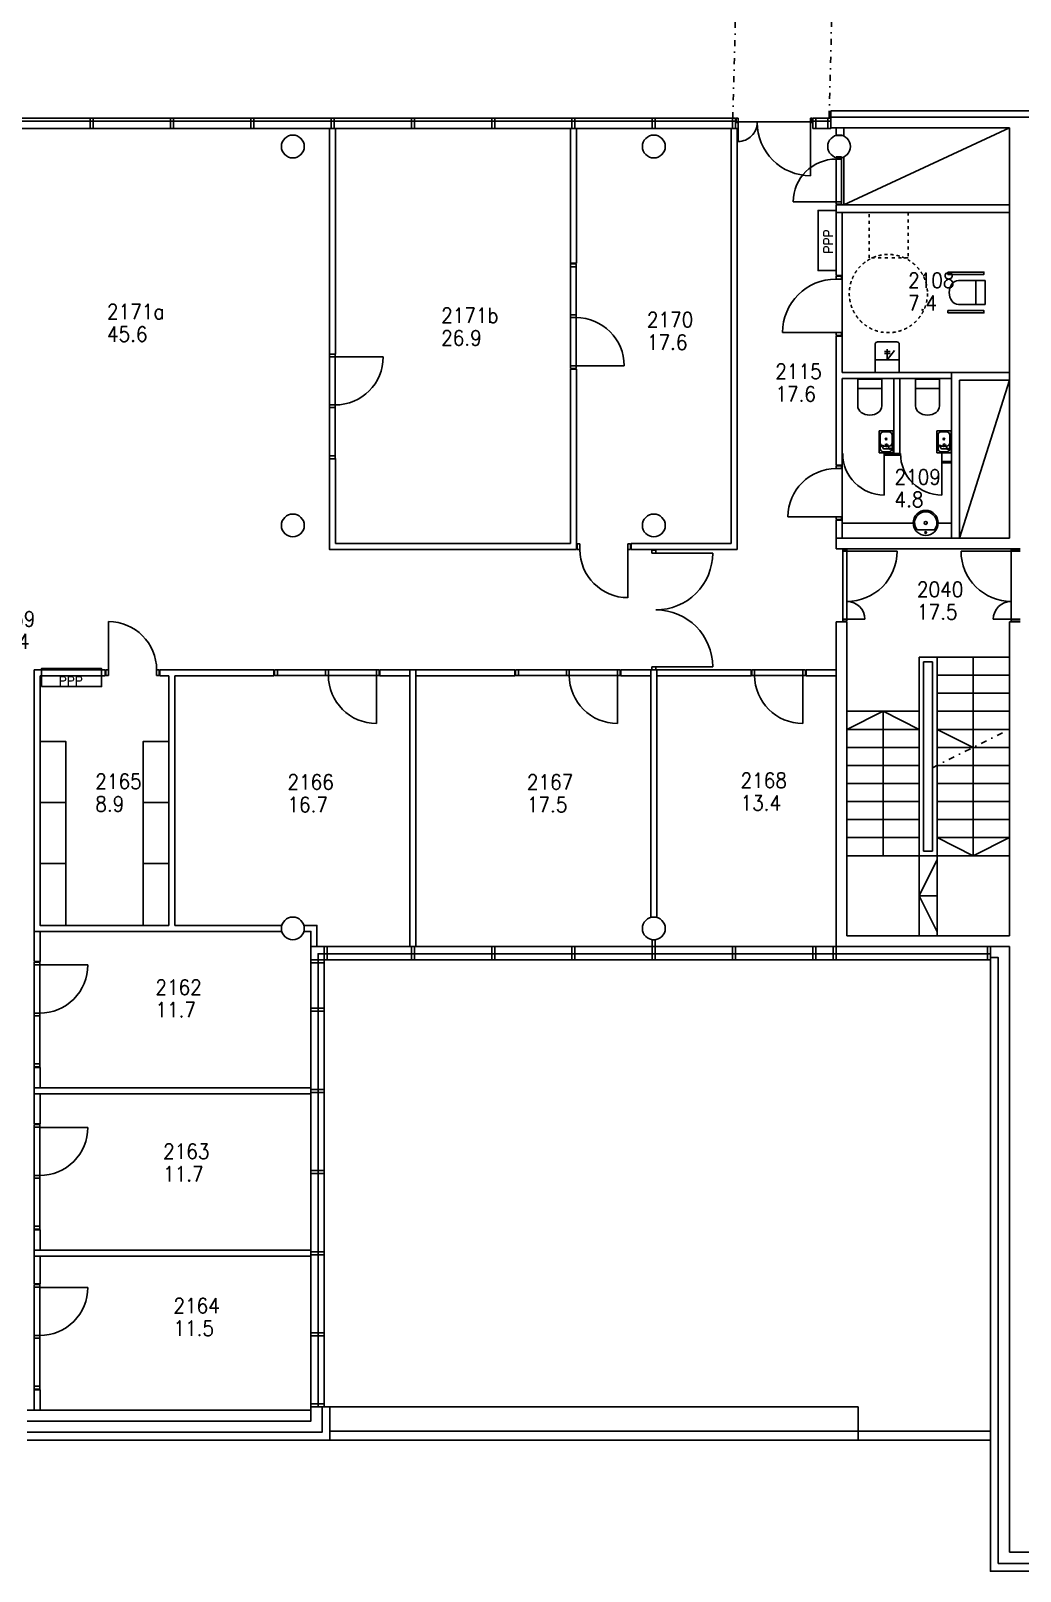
# Model space of a CAD drawing. Extents: x -405 to 179240, y -2585 to 69597.
# Drawn here: x 85645 to 102090, y -2585 to 23023 of the extents above; entities that cross this region are included whole.
import ezdxf
from ezdxf.enums import TextEntityAlignment as Align

# ---------------------------------------------------------------- set-up
doc = ezdxf.new("R2010")
doc.units = 0
doc.header["$LTSCALE"] = 100
doc.header["$MEASUREMENT"] = 0
for name, pattern in [('KEL', [2.25, 1, -1.25]), ('KL', [2, 1, -1]), ('PKL', [3, 1, -1, 0, -1])]:
    doc.linetypes.add(name, pattern=pattern)
doc.layers.get('0').update_dxf_attribs({"linetype": 'CONTINUOUS'})
for name, color, linetype in [('ARF2600E0', 8, 'PKL'), ('ART1100T0', 7, 'CONTINUOUS'), ('ART1100T3', 7, 'CONTINUOUS'), ('ART1100TB', 7, 'CONTINUOUS'), ('M00402', 7, 'CONTINUOUS'), ('M06001', 7, 'CONTINUOUS'), ('M06037', 8, 'CONTINUOUS'), ('M06051', 3, 'CONTINUOUS'), ('m06080', 7, 'CONTINUOUS'), ('M06081', 8, 'CONTINUOUS')]:
    doc.layers.add(name, color=color, linetype=linetype)
doc.styles.add('ROMANS', font='romans.shx')
doc.styles.get("Standard").update_dxf_attribs({"font": 'simplex.shx'})

# ---------------------------------------------------------------- blocks, each defined once
blk = doc.blocks.new('LVIIST')
for p, q in [((-0.5, 0.02), (-0.5, 0.761)), ((0.5, 0.761), (0.5, 0.02)), ((-0.5, 0.283), (0.5, 0.283)), ((0.5, 0.02), (-0.5, 0.02))]:
    blk.add_line(p, q)
blk.add_ellipse((0, 0.761), major_axis=(-0.5, 0), ratio=0.517739, start_param=3.141593, end_param=6.283185)
at = {"width": 0.76195, "flags": 1}
blk.add_attdef('LVIKAL', text='', height=0.212, dxfattribs=at).set_placement((-0.389, 0.05), (0.379, 0.05), align=Align.FIT)
blk = doc.blocks.new('LVIPAL')
for p, q in [((-0.5, 0.02), (-0.5, 0.92)), ((-0.4, 1.02), (0.4, 1.02)), ((0.5, 0.92), (0.5, 0.02)), ((0.5, 0.02), (-0.5, 0.02)), ((-0.12, 0.49), (0.12, 0.49)), ((-0.12, 0.37), (0.12, 0.37)), ((0, 0.02), (0, 0.61))]:
    blk.add_line(p, q)
for centre, start, end in [((-0.4, 0.92), 90, 180), ((0.4, 0.92), 0, 90)]:
    blk.add_arc(centre, 0.1, start, end)
at = {"width": 0.76195, "flags": 1}
blk.add_attdef('LVIKAL', text='', height=0.212, dxfattribs=at).set_placement((-0.389, 0.05), (0.379, 0.05), align=Align.FIT)
blk = doc.blocks.new('pöyreäallas')
blk.add_lwpolyline([(63, 322, 2.070197), (352, 322)], format="xyb", close=True)
for centre, radius in [((207, 207), 208), ((207, 367), 15), ((207, 207), 25)]:
    blk.add_circle(centre, radius)
blk = doc.blocks.new('KKUPPI_P')
at = {"linetype": 'Continuous'}
for p, q in [((-380, -245), (-380, -10)), ((-380, -10), (-10, -10)), ((-10, -245), (-380, -245)), ((-360, -175), (-360, -80)), ((-310, -30), (-175, -30)), ((-175, -225), (-310, -225)), ((-175, -30), (-80, -30)), ((-175, -225), (-80, -225)), ((-125, -80), (-125, -175)), ((-30, -80), (-30, -175)), ((-10, -10), (-10, -245))]:
    blk.add_line(p, q, dxfattribs=at)
for p, q in [((-168, -110), (-125, -153)), ((-80, -65), (-163, -148)), ((-151, -93), (-108, -136)), ((-80, -65), (-80, -167))]:
    blk.add_line(p, q)
for centre, radius in [((-242, -128), 14.1), ((-80, -65), 10)]:
    blk.add_circle(centre, radius, dxfattribs=at)
for centre, start, end in [((-310, -80), 90, 180), ((-310, -175), 180, 270), ((-175, -80), 0, 90), ((-175, -175), 270, 0), ((-80, -80), 0, 90), ((-80, -175), 270, 0)]:
    blk.add_arc(centre, 50, start, end, dxfattribs=at)
at = {"extrusion": (0, 0, -1)}
for centre, major_axis, start_param, end_param in [((-119, -189), (-13.3, 12.5), -1.446157, 1.474955), ((-125, -203), (-5.71, 5.37), 0.050634, 6.193979), ((-100, -163), (-15.7, 14.8), 2.496992, 4.616547)]:
    blk.add_ellipse(centre, major_axis=major_axis, ratio=0.8, start_param=start_param, end_param=end_param, dxfattribs=at)
blk = doc.blocks.new('VAR1X1')
blk.add_lwpolyline([(-0.168, -0.256), (0.832, -0.256), (0.832, 0.744), (-0.168, 0.744)], close=True)
blk = doc.blocks.new('aioa_huone')
at = {"layer": 'ART1100T0', "width": 0.9}
blk.add_attdef('HNENUM', (56, 73), '', height=250, dxfattribs=at)
at = {"layer": 'ART1100T3', "width": 0.9}
blk.add_attdef('HNEALA', (56, -302), '', height=250, dxfattribs=at)

msp = doc.modelspace()

# ---------------------------------------------------------------- linework, layer by layer
at = {"layer": 'ARF2600E0', "linetype": 'PKL'}
for p, q in [((97313, 21570), (97601, 32580)), ((98914, 21590), (99138, 30156))]:
    msp.add_line(p, q, dxfattribs=at)
at = {"layer": 'M00402'}
for p, q in [((99160, 20130), (101910, 21410)), ((99160, 20130), (99160, 20928)), ((101080, 14590), (101910, 17215)), ((90615, 145), (99395, 145)), ((99395, 145), (99395, -405)), ((90615, -255), (101595, -255)), ((90615, -405), (101595, -405))]:
    msp.add_line(p, q, dxfattribs=at)
at = {"layer": 'M06001'}
for p, q in [((103150, 21590), (98945, 21590)), ((98945, 21410), (98945, 21590)), ((97385, 21400), (97285, 21400)), ((97285, 21400), (97285, 14500)), ((97385, 14400), (97385, 21400)), ((101910, 21410), (98945, 21410)), ((99030, 21283), (99030, 21410)), ((99130, 21283), (99030, 21283)), ((99160, 21283), (99030, 21283)), ((99160, 21283), (99160, 21410)), ((101910, 21410), (101910, 14590)), ((99030, 18956), (99030, 20130)), ((99030, 20130), (101910, 20130)), ((99030, 20000), (101910, 20000)), ((99130, 18956), (99130, 20000)), ((99130, 18956), (99030, 18956)), ((99130, 17946), (99030, 17946)), ((99030, 15800), (99030, 17946)), ((99130, 17345), (99130, 17946)), ((94715, 17400), (94615, 17400)), ((94715, 14400), (94715, 17400)), ((99130, 17345), (101910, 17345)), ((99130, 17245), (100950, 17245)), ((99130, 15800), (99130, 17245)), ((99990, 15995), (99990, 17245)), ((100090, 15995), (100090, 17245)), ((100950, 17345), (100950, 14590)), ((101080, 17215), (101080, 14590)), ((101080, 17215), (101910, 17215)), ((100100, 15995), (99830, 15995)), ((99830, 15995), (99830, 15971)), ((99830, 15971), (100100, 15971)), ((100100, 15971), (100100, 15995)), ((99130, 15800), (99030, 15800)), ((100790, 15840), (100790, 15864)), ((100790, 15864), (100950, 15864)), ((100950, 15840), (100790, 15840)), ((100950, 15864), (100950, 15840)), ((99030, 14590), (99030, 14890)), ((99130, 14890), (99030, 14890)), ((99130, 14590), (99130, 14890)), ((94615, 14400), (94715, 14400)), ((95625, 14500), (97285, 14500)), ((95625, 14400), (95625, 14500)), ((95625, 14400), (97385, 14400)), ((99030, 14590), (101910, 14590)), ((99030, 14410), (99030, 14590)), ((99030, 14410), (102090, 14410)), ((99030, 7800), (99030, 13200)), ((99030, 13200), (99210, 13200)), ((99210, 7980), (99210, 13200)), ((101910, 13200), (101910, 7980)), ((102090, 13200), (101910, 13200)), ((85700, 12400), (85700, 8050)), ((85700, 12400), (86880, 12400)), ((85800, 12300), (85800, 8150)), ((86880, 12300), (85800, 12300)), ((86880, 12300), (86880, 12400)), ((87790, 12300), (87790, 12400)), ((87790, 12400), (89685, 12400)), ((87940, 12300), (87790, 12300)), ((87940, 12300), (87790, 12300)), ((87940, 12300), (87940, 8150)), ((88040, 8150), (88040, 12300)), ((88040, 12300), (89685, 12300)), ((89685, 12400), (89685, 12300)), ((85700, 8050), (89810, 8050)), ((87940, 8150), (85800, 8150)), ((89810, 8150), (88040, 8150)), ((89810, 8050), (89810, 8150)), ((101910, 7980), (99210, 7980)), ((101910, 7800), (99030, 7800)), ((101910, 7800), (101910, -2270)), ((118690, -2270), (101910, -2270))]:
    msp.add_line(p, q, dxfattribs=at)
for points in [[(97360, 21400), (72300, 21400), (72300, 21670)], [(97360, 21520), (72420, 21520), (72420, 21670)], [(97360, 21570), (72470, 21570), (72470, 21670)], [(98945, 21570), (98645, 21570)], [(98945, 21520), (98645, 21520)], [(98945, 21400), (98645, 21400)], [(94615, 17400), (94615, 14500), (90710, 14500), (90710, 15909), (90610, 15909), (90610, 14400), (94615, 14400)], [(101595, 7800), (90300, 7800), (90300, 90)], [(101595, 7680), (90420, 7680), (90420, 145)], [(101595, 7580), (90520, 7580), (90520, 145)], [(118875, -2035), (118875, -2455), (101725, -2455), (101725, 7615), (101595, 7615), (101595, -2585), (119005, -2585), (119005, -2035)], [(85700, 5450), (85700, 5790), (85800, 5790), (85800, 5450)], [(85700, 2750), (85700, 3090), (85800, 3090), (85800, 2750)], [(85700, 90), (85700, 430), (85800, 430), (85800, 90)], [(85585, -405), (90615, -405), (90615, 145), (90485, 145), (90485, -275), (85585, -275)], [(85585, -90), (90300, -90), (90300, 90), (85585, 90)]]:
    msp.add_lwpolyline(points, dxfattribs=at)
for points in [[(86630, 21400), (86630, 21570), (86680, 21570), (86680, 21400)], [(87965, 21400), (87965, 21570), (88015, 21570), (88015, 21400)], [(89300, 21400), (89300, 21570), (89350, 21570), (89350, 21400)], [(90635, 21400), (90635, 21570), (90685, 21570), (90685, 21400)], [(91970, 21400), (91970, 21570), (92020, 21570), (92020, 21400)], [(93305, 21400), (93305, 21570), (93355, 21570), (93355, 21400)], [(94640, 21400), (94640, 21570), (94690, 21570), (94690, 21400)], [(95975, 21400), (95975, 21570), (96025, 21570), (96025, 21400)], [(97310, 21400), (97310, 21570), (97360, 21570), (97360, 21400)], [(98645, 21400), (98645, 21570), (98695, 21570), (98695, 21400)], [(98895, 21400), (98895, 21570), (98945, 21570), (98945, 21400)], [(90710, 17649), (90710, 21400), (90610, 21400), (90610, 17649)], [(94715, 19160), (94715, 21400), (94615, 21400), (94615, 19160)], [(91445, 12400), (91445, 12300), (91945, 12300), (91945, 12400)], [(91945, 7800), (92045, 7800), (92045, 12400), (91945, 12400)], [(93690, 12400), (93690, 12300), (92045, 12300), (92045, 12400)], [(95450, 12400), (95450, 12300), (95950, 12300), (95950, 12400)], [(95950, 8290), (96050, 8290), (96050, 12400), (95950, 12400)], [(97620, 12400), (97620, 12300), (96050, 12300), (96050, 12400)], [(98530, 12400), (98530, 12300), (99030, 12300), (99030, 12400)], [(85700, 7550), (85800, 7550), (85800, 8050), (85700, 8050)], [(90300, 7800), (90300, 8050), (90190, 8050), (90190, 8150), (90300, 8150), (90400, 8150), (90400, 7800)], [(90520, 7800), (90520, 7580), (90570, 7580), (90570, 7800)], [(91970, 7800), (91970, 7580), (92020, 7580), (92020, 7800)], [(93305, 7800), (93305, 7580), (93355, 7580), (93355, 7800)], [(94640, 7800), (94640, 7580), (94690, 7580), (94690, 7800)], [(95975, 7910), (95975, 7800), (96025, 7800), (96025, 7910)], [(95975, 7800), (95975, 7580), (96025, 7580), (96025, 7800)], [(97310, 7800), (97310, 7580), (97360, 7580), (97360, 7800)], [(98645, 7800), (98645, 7580), (98695, 7580), (98695, 7800)], [(98980, 7800), (98980, 7580), (99030, 7580), (99030, 7800)], [(101595, 7800), (101595, 7580), (101545, 7580), (101545, 7800)], [(90300, 7530), (90520, 7530), (90520, 7580), (90300, 7580)], [(90300, 6725), (90520, 6725), (90520, 6775), (90300, 6775)], [(85700, 5350), (90300, 5350), (90300, 5450), (85700, 5450)], [(90300, 5375), (90520, 5375), (90520, 5425), (90300, 5425)], [(85700, 4850), (85800, 4850), (85800, 5350), (85700, 5350)], [(90300, 4025), (90520, 4025), (90520, 4075), (90300, 4075)], [(85700, 2650), (90300, 2650), (90300, 2750), (85700, 2750)], [(85700, 2190), (85800, 2190), (85800, 2650), (85700, 2650)], [(90300, 2675), (90520, 2675), (90520, 2725), (90300, 2725)], [(90300, 1325), (90520, 1325), (90520, 1375), (90300, 1375)], [(90300, 145), (90520, 145), (90520, 195), (90300, 195)]]:
    msp.add_lwpolyline(points, close=True, dxfattribs=at)
for centre in [(90000, 21100), (96000, 21100), (99080, 21100), (90000, 14800), (96000, 14800), (90000, 8100), (96000, 8100)]:
    msp.add_circle(centre, 190, dxfattribs=at)
at = {"layer": 'M06037'}
for p, q in [((97360, 21510), (98645, 21510)), ((99130, 18956), (99130, 17946)), ((99130, 15800), (99130, 14890)), ((100410, 12610), (101910, 12610)), ((100410, 12610), (100410, 9310)), ((100710, 12610), (100710, 9310)), ((101310, 12610), (101310, 9310)), ((100635, 12535), (100485, 12535)), ((100485, 12535), (100485, 9385)), ((100635, 9385), (100635, 12535)), ((100710, 12310), (101910, 12310)), ((100710, 12010), (101910, 12010)), ((99210, 11710), (100410, 11710)), ((99810, 9310), (99810, 11710)), ((100710, 11710), (101910, 11710)), ((99210, 11410), (100410, 11410)), ((99210, 11410), (100410, 11410)), ((100710, 11410), (101910, 11410)), ((101310, 11110), (100710, 11410)), ((99210, 11110), (100410, 11110)), ((100710, 11110), (101910, 11110)), ((99210, 10810), (100410, 10810)), ((100710, 10810), (101910, 10810)), ((99210, 10510), (100410, 10510)), ((100710, 10510), (101910, 10510)), ((99210, 10210), (100410, 10210)), ((100710, 10210), (101910, 10210)), ((99210, 9910), (100410, 9910)), ((100710, 9910), (101910, 9910)), ((99210, 9610), (100410, 9610)), ((100710, 9610), (101910, 9610)), ((99210, 9310), (101910, 9310)), ((100410, 9310), (100410, 7980)), ((100485, 9385), (100635, 9385)), ((100710, 9310), (100710, 7980)), ((100710, 8645), (100410, 8645))]:
    msp.add_line(p, q, dxfattribs=at)
at = {"layer": 'M06037', "linetype": 'PKL'}
msp.add_line((100635, 10773), (101910, 11410), dxfattribs=at)
at = {"layer": 'M06037'}
for points in [[(100410, 11410), (99810, 11710), (99210, 11410)], [(101910, 9610), (101310, 9310), (100710, 9610)], [(100710, 8045), (100410, 8645), (100710, 9245)]]:
    msp.add_lwpolyline(points, dxfattribs=at)
at = {"layer": 'M06051'}
for p, q in [((97370, 21500), (97370, 21570)), ((97370, 21570), (97402, 21570)), ((97402, 21500), (97402, 21570)), ((98603, 21570), (98603, 21500)), ((98603, 21570), (98635, 21570)), ((98635, 21570), (98635, 21500)), ((97402, 21500), (97370, 21500)), ((97402, 21183), (97402, 21500)), ((98635, 21500), (98603, 21500)), ((98603, 20614), (98603, 21500)), ((99030, 20930), (99122, 20930)), ((99030, 20890), (99030, 20930)), ((99030, 20890), (99122, 20890)), ((99030, 20179), (99030, 20890)), ((99122, 20930), (99122, 20890)), ((99122, 20890), (99122, 20179)), ((98319, 20179), (99030, 20179)), ((99030, 20140), (99030, 20179)), ((99122, 20179), (99030, 20179)), ((99122, 20140), (99030, 20140)), ((99122, 20179), (99122, 20140)), ((94707, 19150), (94615, 19150)), ((94615, 19150), (94615, 18300)), ((94615, 19100), (94707, 19100)), ((94707, 18300), (94707, 19150)), ((99030, 18946), (99122, 18946)), ((99030, 18896), (99030, 18946)), ((99030, 18896), (99122, 18896)), ((99122, 18946), (99122, 18896)), ((94707, 18300), (94615, 18300)), ((94615, 18300), (94615, 18255)), ((94615, 18300), (94707, 18300)), ((94707, 18255), (94615, 18255)), ((94615, 17454), (94615, 18255)), ((94707, 18255), (94707, 18300)), ((94707, 17454), (94707, 18255)), ((98139, 18005), (99030, 18005)), ((99030, 17956), (99030, 18005)), ((99122, 18005), (99030, 18005)), ((99122, 17956), (99030, 17956)), ((99122, 18005), (99122, 17956)), ((90610, 17649), (90702, 17649)), ((90610, 17604), (90610, 17649)), ((90610, 17604), (90702, 17604)), ((90610, 17604), (90610, 16803)), ((90702, 17649), (90702, 17604)), ((90702, 17604), (90702, 16803)), ((91503, 17604), (90702, 17604)), ((94615, 17454), (94707, 17454)), ((94615, 17454), (94615, 17410)), ((94707, 17410), (94707, 17454)), ((95508, 17454), (94707, 17454)), ((94615, 17410), (94707, 17410)), ((90610, 16759), (90610, 16803)), ((90702, 16803), (90610, 16803)), ((90702, 16759), (90610, 16759)), ((90610, 16759), (90702, 16759)), ((90610, 15909), (90610, 16759)), ((90702, 16803), (90702, 16759)), ((90702, 16759), (90702, 15909)), ((90610, 15959), (90702, 15959)), ((90702, 15909), (90610, 15909)), ((99830, 15305), (99830, 15995)), ((100790, 15305), (100790, 15995)), ((99030, 15790), (99122, 15790)), ((99030, 15746), (99030, 15790)), ((99030, 15746), (99122, 15746)), ((99122, 15790), (99122, 15746)), ((98229, 14945), (99030, 14945)), ((99030, 14900), (99030, 14945)), ((99122, 14945), (99030, 14945)), ((99122, 14900), (99030, 14900)), ((99122, 14945), (99122, 14900)), ((94725, 14400), (94725, 14492)), ((94725, 14492), (94770, 14492)), ((94770, 14400), (94725, 14400)), ((94770, 14400), (94770, 14492)), ((95571, 14492), (95571, 14400)), ((95571, 14492), (95615, 14492)), ((95615, 14400), (95571, 14400)), ((95571, 13599), (95571, 14400)), ((95615, 14492), (95615, 14400)), ((95965, 14390), (96035, 14390)), ((95965, 14340), (95965, 14390)), ((96035, 14390), (96035, 14340)), ((99140, 14400), (99210, 14400)), ((99140, 14371), (99140, 14400)), ((99140, 14371), (99210, 14371)), ((99140, 14371), (99140, 13240)), ((99210, 14400), (99210, 14371)), ((99210, 14371), (99210, 13240)), ((100043, 14371), (99210, 14371)), ((101107, 14371), (101940, 14371)), ((102090, 14400), (101940, 14400)), ((101940, 14400), (101940, 14371)), ((102090, 14371), (101940, 14371)), ((101940, 14371), (101940, 13240)), ((95965, 14340), (96035, 14340)), ((96980, 14340), (96035, 14340)), ((86935, 13201), (86935, 12400)), ((99140, 13210), (99140, 13240)), ((99210, 13240), (99140, 13240)), ((99210, 13210), (99140, 13210)), ((99210, 13240), (99210, 13210)), ((99508, 13240), (99210, 13240)), ((101643, 13240), (101940, 13240)), ((101940, 13240), (102090, 13240)), ((101940, 13240), (101940, 13210)), ((101940, 13210), (102090, 13210)), ((86890, 12308), (86890, 12400)), ((86890, 12400), (86935, 12400)), ((86935, 12308), (86890, 12308)), ((86935, 12308), (86935, 12400)), ((87736, 12400), (87736, 12308)), ((87736, 12400), (87780, 12400)), ((87780, 12308), (87736, 12308)), ((87780, 12400), (87780, 12308)), ((90545, 12400), (89695, 12400)), ((89695, 12400), (89695, 12308)), ((89695, 12308), (90545, 12308)), ((89745, 12308), (89745, 12400)), ((90545, 12308), (90545, 12400)), ((90545, 12400), (90590, 12400)), ((90545, 12308), (90545, 12400)), ((90590, 12308), (90545, 12308)), ((90590, 12308), (90590, 12400)), ((91391, 12400), (90590, 12400)), ((91391, 12308), (90590, 12308)), ((91391, 12400), (91391, 12308)), ((91391, 12400), (91435, 12400)), ((91435, 12308), (91391, 12308)), ((91391, 11507), (91391, 12308)), ((91435, 12400), (91435, 12308)), ((94550, 12400), (93700, 12400)), ((93700, 12400), (93700, 12308)), ((93700, 12308), (94550, 12308)), ((93750, 12308), (93750, 12400)), ((94550, 12308), (94550, 12400)), ((94550, 12400), (94595, 12400)), ((94550, 12308), (94550, 12400)), ((94595, 12308), (94550, 12308)), ((94595, 12308), (94595, 12400)), ((95396, 12400), (94595, 12400)), ((95396, 12308), (94595, 12308)), ((95396, 12400), (95396, 12308)), ((95396, 12400), (95440, 12400)), ((95440, 12308), (95396, 12308)), ((95396, 11507), (95396, 12308)), ((95440, 12400), (95440, 12308)), ((95965, 12400), (95965, 12450)), ((96035, 12450), (95965, 12450)), ((96035, 12400), (95965, 12400)), ((96035, 12450), (96035, 12400)), ((96980, 12450), (96035, 12450)), ((97630, 12308), (97630, 12400)), ((97630, 12400), (97675, 12400)), ((97675, 12308), (97630, 12308)), ((97675, 12308), (97675, 12400)), ((98476, 12400), (97675, 12400)), ((98476, 12308), (97675, 12308)), ((98476, 12400), (98476, 12308)), ((98476, 12400), (98520, 12400)), ((98520, 12308), (98476, 12308)), ((98476, 11507), (98476, 12308)), ((98520, 12400), (98520, 12308)), ((85700, 7540), (85792, 7540)), ((85700, 7495), (85700, 7540)), ((85700, 7495), (85792, 7495)), ((85700, 7495), (85700, 6694)), ((85792, 7540), (85792, 7495)), ((85792, 7495), (85792, 6694)), ((86593, 7493), (85792, 7493)), ((85792, 6694), (85700, 6694)), ((85700, 6650), (85700, 6694)), ((85792, 6694), (85792, 6650)), ((85792, 6650), (85700, 6650)), ((85700, 6650), (85792, 6650)), ((85700, 5800), (85700, 6650)), ((85792, 6650), (85792, 5800)), ((85700, 5850), (85792, 5850)), ((85792, 5800), (85700, 5800)), ((85700, 4840), (85792, 4840)), ((85700, 4795), (85700, 4840)), ((85700, 4795), (85792, 4795)), ((85700, 4795), (85700, 3994)), ((85792, 4840), (85792, 4795)), ((85792, 4795), (85792, 3994)), ((86593, 4793), (85792, 4793)), ((85792, 3994), (85700, 3994)), ((85700, 3950), (85700, 3994)), ((85792, 3950), (85700, 3950)), ((85700, 3950), (85792, 3950)), ((85700, 3100), (85700, 3950)), ((85792, 3994), (85792, 3950)), ((85792, 3950), (85792, 3100)), ((85700, 3150), (85792, 3150)), ((85792, 3100), (85700, 3100)), ((85700, 2180), (85792, 2180)), ((85700, 2135), (85700, 2180)), ((85700, 2135), (85792, 2135)), ((85700, 2135), (85700, 1334)), ((85792, 2180), (85792, 2135)), ((85792, 2135), (85792, 1334)), ((86593, 2133), (85792, 2133)), ((85792, 1334), (85700, 1334)), ((85700, 1290), (85700, 1334)), ((85792, 1290), (85700, 1290)), ((85700, 1290), (85792, 1290)), ((85700, 440), (85700, 1290)), ((85792, 1334), (85792, 1290)), ((85792, 1290), (85792, 440)), ((85700, 490), (85792, 490)), ((85792, 440), (85700, 440))]:
    msp.add_line(p, q, dxfattribs=at)
for centre in [(99830, 15995), (100790, 15995)]:
    msp.add_arc(centre, 690, 180, 270, dxfattribs=at)
for centre, major_axis, start_param, end_param in [((97402, 21500), (-224, 224), 2.356194, 3.926991), ((98603, 21500), (626, 626), 2.356194, 3.926991), ((99030, 20179), (-503, 503), -0.785398, 0.785398), ((99030, 18005), (-630, 630), -0.785398, 0.785398), ((90702, 17604), (-566, -566), 0.785398, 2.356194), ((99030, 14945), (-566, 566), -0.785398, 0.785398), ((95571, 14400), (-566, 566), 0.785398, 2.356194), ((99210, 14371), (-589, 589), 2.356194, 3.926991), ((96035, 14340), (-668, 668), 2.356194, 3.926991), ((96035, 12450), (668, 668), 5.497787, 7.068583), ((99210, 13240), (210, 210), 5.497787, 7.068583), ((86935, 12400), (-566, 566), 3.926991, 5.497787), ((91391, 12308), (-566, 566), 0.785398, 2.356194), ((95396, 12308), (-566, 566), 0.785398, 2.356194), ((98476, 12308), (-566, 566), 0.785398, 2.356194), ((85792, 7493), (-566, 566), 2.356194, 3.926991), ((85792, 4793), (-566, 566), 2.356194, 3.926991), ((85792, 2133), (-566, 566), 2.356194, 3.926991)]:
    msp.add_ellipse(centre, major_axis=major_axis, ratio=1, start_param=start_param, end_param=end_param, dxfattribs=at)
at = {"layer": 'M06051', "extrusion": (0, 0, -1)}
for centre, major_axis, start_param, end_param in [((94707, 17454), (-566, 566), 0.785398, 2.356194), ((101940, 14371), (589, 589), 2.356194, 3.926991), ((101940, 13240), (-210, 210), 5.497787, 7.068583)]:
    msp.add_ellipse(centre, major_axis=major_axis, ratio=1, start_param=start_param, end_param=end_param, dxfattribs=at)
at = {"layer": 'm06080'}
msp.add_lwpolyline([(98945, 21590), (103150, 21590), (103150, 21690), (98945, 21690)], close=True, dxfattribs=at)
at = {"layer": 'M06081'}
for p, q in [((99680, 17551), (99680, 17345)), ((100080, 17551), (100080, 17345)), ((99130, 14840), (100313, 14840)), ((100727, 14840), (100950, 14840))]:
    msp.add_line(p, q, dxfattribs=at)
for points in [[(99030, 19036), (99030, 20036), (98730, 20036), (98730, 19036)], [(100888, 19013), (101488, 19013), (101488, 18973), (100888, 18973)], [(100888, 18333), (101488, 18333), (101488, 18373), (100888, 18373)], [(85820, 12120), (86820, 12120), (86820, 12420), (85820, 12420)]]:
    msp.add_lwpolyline(points, close=True, dxfattribs=at)
at = {"layer": 'M06081', "linetype": 'KEL', "ltscale": 0.5}
msp.add_lwpolyline([(99580, 19250), (99580, 20000), (100230, 20000), (100230, 19250)], close=True, dxfattribs=at)
at = {"layer": 'M06081'}
msp.add_lwpolyline([(99880, 17551), (99999, 17709)], dxfattribs=at)
at = {"layer": 'M06081', "linetype": 'KL', "ltscale": 0.5}
msp.add_circle((99899, 18655), 650, dxfattribs=at)

# ---------------------------------------------------------------- block references
at = {"layer": 'ART1100TB'}
for p, values in [((100171, 18676), {'HNENUM': '2108', 'HNEALA': '7.4'}), ((86854, 18157), {'HNENUM': '2171a', 'HNEALA': '45.6'}), ((92409, 18094), {'HNENUM': '2171b', 'HNEALA': '26.9'}), ((95829, 18023), {'HNENUM': '2170', 'HNEALA': '17.6'}), ((97964, 17163), {'HNENUM': '2115', 'HNEALA': '17.6'}), ((99945, 15408), {'HNENUM': '2109', 'HNEALA': '4.8'}), ((100318, 13539), {'HNENUM': '2040', 'HNEALA': '17.5'}), ((84892, 13048), {'HNENUM': '2159', 'HNEALA': '51.4'}), ((86660, 10347), {'HNENUM': '2165', 'HNEALA': '8.9'}), ((89854, 10336), {'HNENUM': '2166', 'HNEALA': '16.7'}), ((93834, 10336), {'HNENUM': '2167', 'HNEALA': '17.5'}), ((97386, 10363), {'HNENUM': '2168', 'HNEALA': '13.4'}), ((87659, 6925), {'HNENUM': '2162', 'HNEALA': '11.7'}), ((87787, 4197), {'HNENUM': '2163', 'HNEALA': '11.7'}), ((87959, 1630), {'HNENUM': '2164', 'HNEALA': '11.5'})]:
    msp.add_blockref('aioa_huone', p, dxfattribs=at).add_auto_attribs(values)
at = {"layer": 'm06080', "yscale": 425, "rotation": 90}
for p, xscale in [((86116, 10365), 1015), ((87831, 10365), 1015), ((86116, 9350), 1015), ((87831, 9350), 1015), ((86116, 8323), 1030), ((87831, 8323), 1030)]:
    msp.add_blockref('VAR1X1', p, dxfattribs=dict(at, xscale=xscale))
at = {"layer": 'M06081', "zscale": 400}
for name, p, xscale, yscale, rotation in [('LVIIST', (101522, 18673), -400, 600, 90.00000000005835), ('LVIPAL', (99880, 17545), 400, 300, 359.9999999999497), ('LVIIST', (99590, 17245), -400, 600, 180.0000000000582), ('LVIIST', (100550, 17245), -400, 600, 180.0000000000582)]:
    msp.add_blockref(name, p, dxfattribs=dict(at, xscale=xscale, yscale=yscale, rotation=rotation))
at = {"layer": 'M06081', "rotation": 270}
for p in [(99990, 15995), (100950, 15995)]:
    msp.add_blockref('KKUPPI_P', p, dxfattribs=at)
at = {"layer": 'M06081', "xscale": -1, "rotation": 180}
msp.add_blockref('pöyreäallas', (100312, 15050), dxfattribs=at)

# ---------------------------------------------------------------- texts
at = {"layer": 'M06081', "style": 'ROMANS'}
msp.add_text('PPP', height=150, rotation=90, dxfattribs=at).set_placement((98975, 19320))
msp.add_text('PPP', height=150, dxfattribs=at).set_placement((86104, 12138))

doc.saveas('drawing.dxf')
